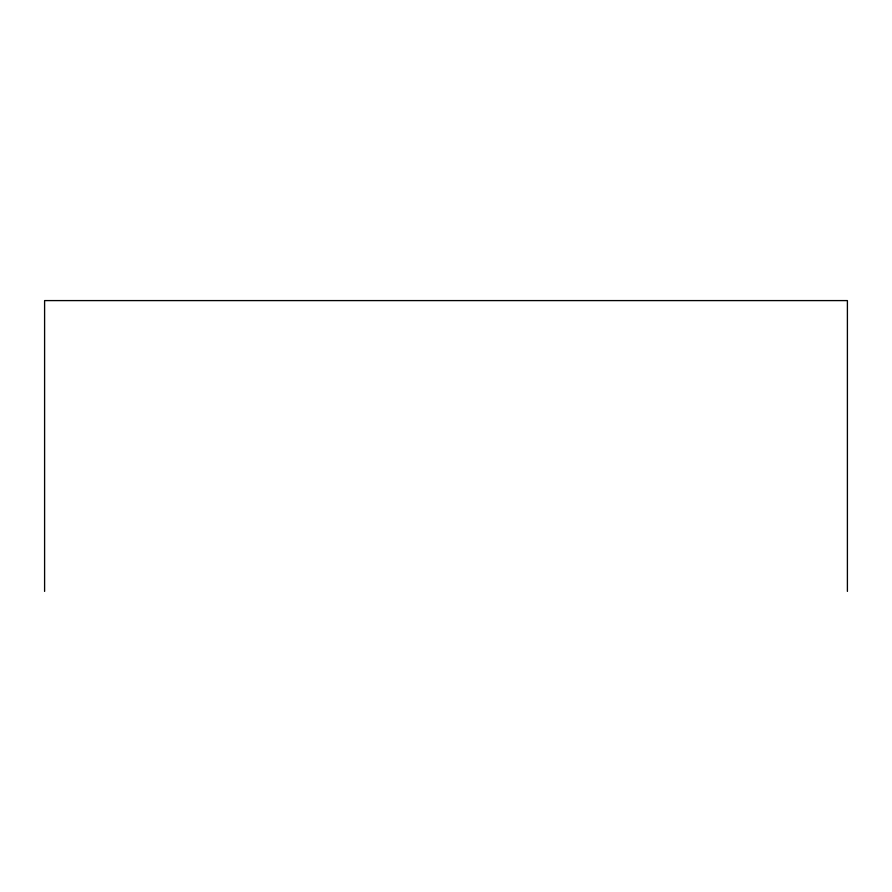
<?xml version="1.0" encoding="UTF-8"?>
<svg xmlns="http://www.w3.org/2000/svg" width="892" height="892" viewBox="0 0 892 892"><rect width="100%" height="100%" fill="white"/><g stroke="black" fill="none" stroke-linecap="round" stroke-linejoin="round"><path stroke-width="1.34" d="M847.4 591.407L847.4 300.593L44.6 300.593L44.6 591.407"/></g></svg>
